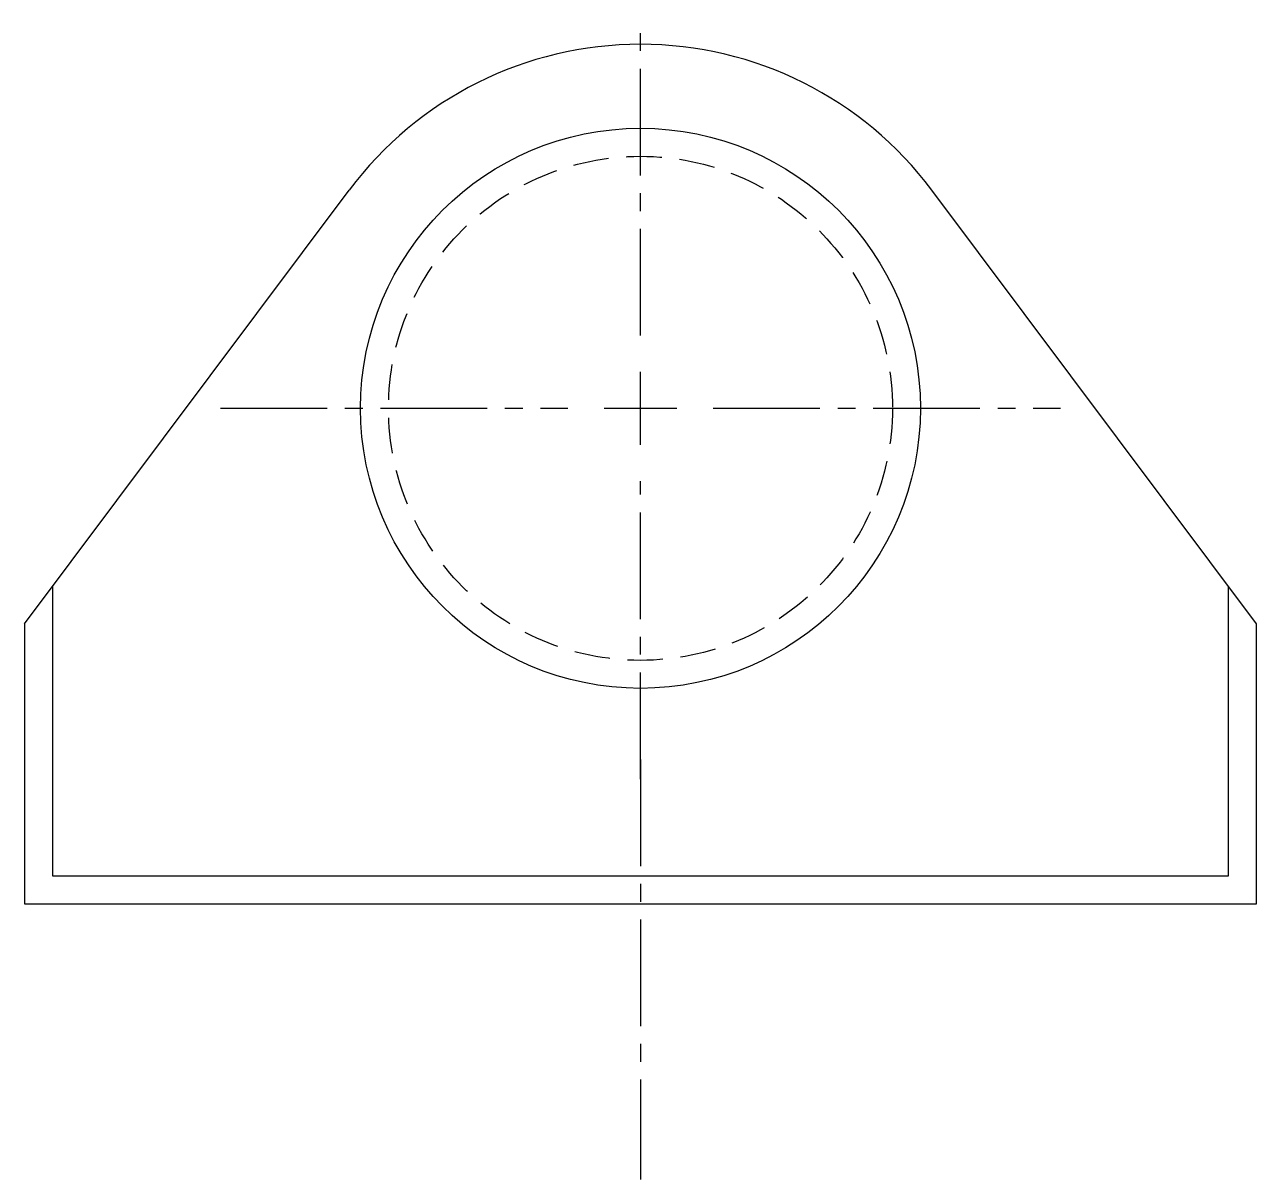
# Model space of a CAD drawing. Header units: millimetres. Extents: x 2341 to 2561, y 948 to 1154.
import ezdxf

# ---------------------------------------------------------------- set-up
doc = ezdxf.new("R2010")
doc.units = ezdxf.units.MM
doc.linetypes.add('CENTER2', pattern=[28.575, 19.05, -3.175, 3.175, -3.175])
doc.linetypes.add('HIDDEN', pattern=[9.525, 6.35, -3.175])
for name, color, linetype in [('Centerlines', 140, 'CENTER2'), ('Hidden', 100, 'HIDDEN'), ('Outline', 7, 'Continuous')]:
    doc.layers.add(name, color=color, linetype=linetype)

# ---------------------------------------------------------------- blocks, each defined once
blk = doc.blocks.new('*U1')
at = {"layer": 'Centerlines', "color": 0, "linetype": 'CENTER2', "transparency": 16777216}
blk.add_line((0, 0.77), (0, -74.2), dxfattribs=at)
blk = doc.blocks.new('*U2')
at = {"layer": 'Centerlines', "color": 0, "linetype": 'CENTER2', "transparency": 16777216}
for p, q in [((0, 13), (0, 68.5)), ((-75, 0), (-13, 0)), ((13, 0), (75, 0)), ((0, -66.2), (0, -13))]:
    blk.add_line(p, q, dxfattribs=at)
at = {"layer": 'Centerlines', "color": 0, "linetype": 'Continuous', "transparency": 16777216}
for p, q in [((0, -6.5), (0, 6.5)), ((-6.5, 0), (6.5, 0))]:
    blk.add_line(p, q, dxfattribs=at)

msp = doc.modelspace()

# ---------------------------------------------------------------- linework, layer by layer
at = {"layer": 'Hidden'}
msp.add_circle((2450.53, 1085.51), 45, dxfattribs=at)
at = {"layer": 'Outline'}
for p, q in [((2340.53, 1047.04), (2398.5, 1124.47)), ((2560.53, 1047.04), (2502.57, 1124.47)), ((2345.53, 1053.72), (2345.53, 1002.04)), ((2555.53, 1002.04), (2555.53, 1053.72)), ((2340.53, 1047.04), (2340.53, 997.04)), ((2560.53, 997.04), (2560.53, 1047.04)), ((2345.53, 1002.04), (2555.53, 1002.04)), ((2340.53, 997.04), (2560.53, 997.04))]:
    msp.add_line(p, q, dxfattribs=at)
msp.add_circle((2450.53, 1085.51), 50, dxfattribs=at)
msp.add_arc((2450.53, 1085.51), 65, 36.8197, 143.1803, dxfattribs=at)

# ---------------------------------------------------------------- block references
at = {"layer": 'Centerlines', "linetype": 'CENTER2'}
for name, p in [('*U2', (2450.53, 1085.51)), ('*U1', (2450.53, 1022.04))]:
    msp.add_blockref(name, p, dxfattribs=at)

doc.saveas('drawing.dxf')
